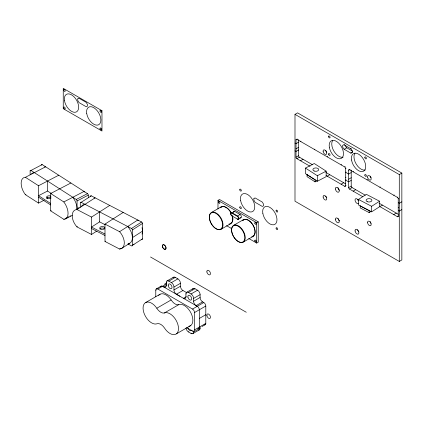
<?xml version="1.0" encoding="UTF-8"?>
<svg xmlns="http://www.w3.org/2000/svg" width="423" height="423" viewBox="0 0 423 423"><rect width="100%" height="100%" fill="white"/><g stroke="black" fill="none" stroke-linecap="round" stroke-linejoin="round"><path stroke-width="0.63" d="M204.15 324.721A2.85 1.644 60 0 0 205.8 323.384L205.8 306.03A2.85 1.644 60 0 0 203.786 302.54L202.606 301.879A3.537 2.041 60 0 1 200.111 297.464L200.111 294.657A3.627 2.094 60 0 0 197.546 290.21L194.982 288.729L188.484 292.483A3.627 2.094 60 0 0 185.919 293.964L185.919 296.872A3.495 2.02 60 0 1 183.45 298.3L186.326 296.634M197.842 328.523A2.855 1.65 60 0 0 199.307 327.132L199.307 309.789A2.855 1.65 60 0 0 197.287 306.294L195.875 305.48A3.537 2.041 60 0 1 193.612 301.213L193.612 298.405A3.627 2.094 60 0 0 191.048 293.964L188.484 292.483M231.91 213.208L237.298 216.317A1.634 0.941 60 0 1 238.45 218.316A1.634 0.941 60 0 1 237.298 218.987L237.509 219.109A1.935 1.116 60 0 0 238.879 218.316A1.935 1.116 60 0 0 237.509 215.947L232.121 212.838A1.935 1.116 60 0 0 230.757 213.631A1.935 1.116 60 0 0 232.121 216L231.91 215.894A1.634 0.941 60 0 1 230.757 213.874A1.634 0.941 60 0 1 231.91 213.208L234.643 211.384L240.031 214.493A1.935 1.116 60 0 1 241.401 216.862A1.935 1.116 60 0 1 240.031 217.649M237.298 216.317L240.031 214.493M371.267 211.22L369.131 212.6L360.185 207.905L360.232 205.901M369.131 212.6L369.221 210.569M80.925 202.443L91.299 195.844L141.61 221.996A1.211 0.735 57.3 0 1 142.509 223.45L142.509 238.852L132.399 245.335A1.211 0.735 57.3 0 1 131.5 245.853L127.92 243.992M96.576 231.222L91.516 234.464L76.917 226.871A12.087 7.334 57.3 0 1 72.201 215.735A12.087 7.334 57.3 0 1 76.917 209.501L95.122 197.832A12.087 7.334 57.3 0 0 94.128 197.996M91.516 234.464L91.516 217.089L109.721 205.419M76.917 226.871L77.425 226.548M99.606 211.902L99.606 221.874L91.516 227.061L104.994 234.062M120.603 248.407L119.593 249.057L104.994 241.47L104.994 224.095L123.193 212.425M104.994 224.095L119.593 231.682L137.792 220.013A12.087 7.334 57.3 0 1 138.295 220.595M104.994 241.47L105.501 241.142M80.291 207.18L80.291 202.85A1.211 0.735 57.3 0 1 81.19 202.326L131.5 228.483L141.61 221.996M132.399 245.335L132.399 229.938L142.509 223.45M132.399 237.636L142.509 231.154M121.507 248.528L129.597 243.341M132.135 245.451L132.764 245.044M133.398 244.637L134.028 244.235M358.44 199.439L366.371 194.358L379.574 201.221L379.574 206.747L371.648 211.833L358.44 204.965L358.44 199.439L371.648 206.302L379.574 201.221M238.403 219.241L240.909 217.792M294.995 114.358L297.559 112.878L401.85 173.092L401.85 259.949L399.286 261.43L294.995 201.221L294.995 114.358L399.286 174.572L401.85 173.092M310.048 166.276L296.861 158.667A1.211 0.698 60 0 1 296.01 157.187L296.01 139.812L297.343 139.045M298.575 142.181L296.01 143.661L294.995 143.08M300.494 141.419L300.975 141.139M296.01 148.817L298.575 147.336M298.575 149.98L296.01 151.46L294.995 150.879M217.977 208.904L217.977 200.38L219.516 199.492L258.236 221.848L258.236 242.178L256.698 243.072L248.729 238.466M296.01 157.187L298.575 155.706L298.575 139.616M296.861 158.667L299.426 157.187L312.613 164.796M314.389 149.441L314.865 149.16M300.494 160.766L303.058 159.286M211.262 212.589L221.092 206.91M344.179 144.915L350.699 148.679A2.073 1.195 60 0 1 351.153 149.028L352.237 150.942A3.009 1.734 60 0 1 352.237 152.55L351.153 153.216A2.073 1.195 60 0 1 350.699 153.036L344.179 149.277A2.073 1.195 60 0 1 343.725 148.928L342.641 147.008A3.009 1.734 60 0 1 342.646 145.406L343.725 144.74A2.073 1.195 60 0 1 344.179 144.915L344.66 144.64M327.212 156.843L327.693 156.563M344.179 149.277L346.749 147.796L352.719 151.244M350.699 148.679L351.18 148.399M350.699 153.036L352.623 151.926M221.107 229.234L230.937 223.561M233.485 225.422L243.315 219.743M341.102 164.859L341.583 164.584M327.212 176.19L329.776 174.71M296.01 139.812A1.211 0.698 60 0 1 296.861 139.32L344.734 166.958L345.216 166.683M326.096 175.545L344.734 186.305A1.211 0.698 60 0 0 345.586 185.813L345.586 168.439L346.067 168.164M217.977 200.38L256.698 222.736L258.236 221.848M362.685 196.669L349.504 189.06A1.211 0.698 60 0 1 348.647 187.579L348.647 170.205L350.091 169.374M346.067 172.013L345.586 172.288L348.647 174.054L351.212 172.573M353.136 171.812L353.617 171.532M345.586 177.443L346.067 177.163M167.011 280.951L173.504 277.197M166.604 285.308L163.965 287.058A3.537 2.041 60 0 0 166.26 285.419L166.26 282.612L166.662 282.379M166.26 282.612A3.627 2.094 60 0 1 168.825 281.131L175.323 277.382L177.882 278.863A3.627 2.094 60 0 1 180.447 283.304L180.447 286.212A3.495 2.02 60 0 0 182.921 290.49L186.654 292.647M156.373 288.883L161.158 286.117M164.404 284.24L166.572 282.987M346.067 179.807L345.586 180.087L348.647 181.853L351.212 180.372M155.78 296.692L155.78 290.189L156.378 289.845M155.78 290.189A2.855 1.65 60 0 1 157.8 289.025L166.641 283.912M348.647 179.209L351.212 177.729M341.102 184.206L343.666 182.725M166.26 285.419L166.667 285.187M168.825 281.131L171.389 282.612L177.882 278.863M243.331 242.067L253.166 236.388M344.734 186.305L346.067 185.533M145.798 302.466L160.158 294.17M179.934 296.274L176.423 294.244A3.495 2.02 60 0 1 173.953 289.961L173.953 287.053L180.447 283.304M348.647 187.579L351.212 186.099L351.212 170.168M173.953 289.961L180.447 286.212M349.504 189.06L352.068 187.579L365.25 195.188M367.027 179.828L367.508 179.553M353.136 191.159L355.701 189.678M176.423 294.244L182.921 290.49M156.801 308.23A8.492 4.902 60 0 0 164.351 312.983A12.066 6.969 60 0 1 176.142 320.401A12.066 6.969 60 0 1 176.127 334.022A12.066 6.969 60 0 1 164.33 327.783A8.492 4.902 60 0 0 157.176 323.711A12.066 6.969 60 0 1 145.533 316.462A12.066 6.969 60 0 1 145.205 302.826A12.066 6.969 60 0 1 156.801 308.23L171.162 299.939A8.492 4.902 60 0 0 178.712 304.692A12.066 6.969 60 0 1 191.175 313.417A12.066 6.969 60 0 1 188.875 326.313M186.67 292.304L193.168 288.549M185.919 293.964L186.326 293.726M191.048 293.964L197.546 290.21M379.849 187.23L380.33 186.955M164.351 312.983L178.712 304.692M193.612 298.405L200.111 294.657M193.612 301.213L200.111 297.464M196.113 305.628L202.606 301.879M157.8 289.025L192.502 309.06L203.786 302.54M393.739 195.252L394.22 194.977M186.538 327.614L192.502 331.056A2.855 1.65 60 0 0 194.517 329.892L194.517 312.555L205.8 306.03M382.413 205.097L379.849 206.577L397.371 216.698L398.709 215.926M348.647 170.205A1.211 0.698 60 0 1 349.504 169.713L397.371 197.351L397.853 197.07M397.371 216.698A1.211 0.698 60 0 0 398.228 216.206L398.228 198.831L398.709 198.551M398.709 202.4L398.228 202.68L399.286 203.289L401.85 201.808M199.307 318.461L205.8 314.707M176.38 333.847L190.741 325.557M398.228 207.836L398.709 207.556M398.709 210.199L398.228 210.48L399.286 211.088L401.85 209.607M185.961 328.063A3.627 2.094 60 0 0 188.484 331.944L188.891 331.706M393.739 214.598L396.303 213.118M192.502 331.056L192.798 330.886M194.517 329.892L205.8 323.384M201.961 326.567L205.213 324.69M188.484 331.944L191.048 333.424L191.455 333.187M191.048 333.424A3.627 2.094 60 0 0 193.612 331.944L200.111 328.19L200.111 327.138M192.862 333.604L199.36 329.855M316.822 180.949L315.066 181.869L307.024 176.655L307.072 174.651M307.024 174.683L315.167 179.844M30.133 174.741L30.133 170.892L42.173 164.589L87.471 193.634A1.211 0.661 62.5 0 1 88.28 195.14L88.28 197.546M44.156 200.185L38.541 203.103L25.396 194.675A12.087 6.604 62.5 0 1 21.15 183.265A12.087 6.604 62.5 0 1 25.396 177.3L45.61 166.794A12.087 6.604 62.5 0 0 44.722 166.905M25.396 177.3L38.541 185.729L58.755 175.222M25.396 194.675L25.956 194.379M51.384 193.501L47.524 191.027L38.541 195.696L50.675 203.479M64.381 219.019L63.82 219.31L50.675 210.881L50.675 193.507L70.89 183M46.964 198.725L47.524 198.429L47.524 197.113M50.675 193.507L63.82 201.94L84.034 191.429A12.087 6.604 62.5 0 1 84.484 192.042M50.675 210.881L51.236 210.591M30.133 170.892A1.211 0.661 62.5 0 1 30.942 170.427L76.24 199.471L87.471 193.634M77.049 209.158L77.049 200.978L88.28 195.14M77.049 208.676L79.159 207.582M65.507 218.432L66.067 218.141M66.628 217.85L67.749 217.269M68.314 216.973L68.875 216.682M69.996 216.1L70.556 215.809M65.544 218.892L72.285 215.386M305.459 168.09L314.263 163.516L326.154 171.141L326.154 176.666L317.35 181.245L305.459 173.62L305.459 168.09L317.35 175.714L317.35 181.245M317.35 175.714L326.154 171.141M76.917 209.501L91.516 217.089M99.606 221.874L104.883 224.613M91.516 228.542L104.994 235.542M360.185 205.927L369.131 210.628M163.759 286.953L162.585 286.255A2.85 1.644 60 0 0 160.708 286.641M325.874 172.452L345.707 183.905M379.071 203.167L398.35 214.297M231.91 215.894L237.509 219.109M226.517 225.644L231.645 228.605M150.53 256.988L246.271 312.264M162.585 286.26L197.287 306.294M38.541 197.181L50.675 204.959M193.612 331.066L193.612 331.944M399.286 174.572L399.286 261.43M371.648 206.302L371.648 211.833M315.066 179.891L315.066 181.869M256.698 222.736L256.698 243.072M47.524 181.06L47.524 191.027M38.541 185.729L38.541 203.103M233.279 212.119A1.935 1.116 60 0 1 234.643 211.384M242.797 220.695A9.369 5.409 60 0 1 252.875 224.798A9.369 5.409 60 0 1 252.505 236.335M242.405 220.584A9.671 5.584 60 0 1 253.166 225.427A9.671 5.584 60 0 1 251.59 236.885M232.327 215.64A9.369 5.409 60 0 1 230.276 223.503M220.843 207.55A9.369 5.409 60 0 1 231 212.558M232.486 216.423A9.671 5.584 60 0 1 228.917 224.063M220.177 207.751A9.671 5.584 60 0 1 230.937 212.6M200.111 328.19A3.627 2.094 60 0 1 198.641 330.019M173.002 277.737A3.627 2.094 60 0 1 175.323 277.382M171.389 282.612A3.627 2.094 60 0 1 173.953 287.053M192.518 289.454A3.627 2.094 60 0 1 194.982 288.729M191.524 330.151A2.707 1.565 60 0 1 189.716 330.442A2.707 1.565 60 0 1 187.971 327.999M192.502 309.06A2.855 1.65 60 0 1 194.517 312.555M158.625 295.481A12.066 6.969 60 0 1 171.162 299.939M142.022 227.68A12.087 7.334 57.3 0 1 142.022 234.115M127.683 226.495A12.087 7.334 57.3 0 1 128.185 243.812M119.593 231.682A12.087 7.334 57.3 0 1 124.309 242.823A12.087 7.334 57.3 0 1 119.593 249.057M81.56 206.149A12.087 7.334 57.3 0 1 85.007 204.314M131.5 228.483A1.211 0.735 57.3 0 1 132.399 229.938M142.509 238.852A1.211 0.735 57.3 0 1 141.61 239.37M90.406 196.367A1.211 0.735 57.3 0 1 91.299 195.844M99.844 229.076A2.538 1.465 0 0 1 102.17 227.986A2.538 1.465 0 0 1 104.677 228.933M72.804 197.266A12.087 6.604 62.5 0 1 77.034 209.306M63.82 201.94A12.087 6.604 62.5 0 1 68.066 213.345A12.087 6.604 62.5 0 1 63.82 219.31M31.577 173.89A12.087 6.604 62.5 0 1 34.379 172.632M76.24 199.471A1.211 0.661 62.5 0 1 77.049 200.978M41.364 165.055A1.211 0.661 62.5 0 1 42.173 164.589M50.961 198.25A2.538 1.465 0 0 1 47.318 198.297A2.538 1.465 0 0 1 47.344 196.193A2.538 1.465 0 0 1 50.987 196.272M46.726 198.218A2.538 1.465 0 0 1 50.987 197.753M371.108 177.708A2.538 1.465 60 0 1 370.262 176.142M326.82 152.227A2.538 1.465 60 0 1 325.81 150.477M346.749 147.796A2.073 1.195 60 0 1 346.289 147.447L345.205 145.528A3.009 1.734 60 0 1 345.157 145.295M343.064 157.213A10.115 5.843 60 0 1 334.059 151.381A10.115 5.843 60 0 1 332.748 140.314M365.292 170.041A10.115 5.843 60 0 1 356.282 164.214A10.115 5.843 60 0 1 354.971 153.147M344.734 166.958A1.211 0.698 60 0 1 345.586 168.439M397.371 197.351A1.211 0.698 60 0 1 398.228 198.831M371.108 223.312A2.538 1.465 60 0 1 370.204 221.52M326.82 197.827A2.538 1.465 60 0 1 325.81 196.082M339.526 190.271A2.707 1.565 60 0 1 337.993 187.611M358.461 203.378A2.707 1.565 60 0 1 355.664 201.988A2.707 1.565 60 0 1 355.664 198.757A2.707 1.565 60 0 1 358.461 200.592M358.487 200.893A2.707 1.565 60 0 1 357.752 199.434M358.831 231.894A2.707 1.565 60 0 1 357.694 229.789M339.526 220.869A2.707 1.565 60 0 1 338.035 218.437M299.426 157.187A1.211 0.698 60 0 1 298.575 155.706M352.068 187.579A1.211 0.698 60 0 1 351.212 186.099M77.885 98.755L77.816 98.913A3.009 1.734 60 0 0 77.816 100.521L78.9 102.44A2.073 1.195 60 0 0 79.355 102.784L85.874 106.548A2.073 1.195 60 0 0 86.329 106.723L87.413 106.057A3.009 1.734 60 0 0 87.408 104.455L86.329 102.535A2.073 1.195 60 0 0 85.874 102.186L79.355 98.427A2.073 1.195 60 0 0 78.9 98.247L77.885 98.755M253.98 198.45L253.911 198.609A3.009 1.734 60 0 0 253.911 200.211L254.995 202.131A2.073 1.195 60 0 0 255.45 202.48L261.969 206.239A2.073 1.195 60 0 0 262.424 206.419L263.508 205.752A3.009 1.734 60 0 0 263.503 204.145L262.424 202.226A2.073 1.195 60 0 0 261.969 201.882L255.45 198.117A2.073 1.195 60 0 0 254.995 197.943L253.98 198.45M101.975 110.704L63.249 88.349L63.249 108.679L101.975 131.035L101.975 110.704M254.794 240.756A1.026 0.592 60 0 0 255.989 241.903A1.026 0.592 60 0 0 255.73 240.327A1.026 0.592 60 0 0 254.794 240.756M218.464 202.215A1.026 0.592 60 0 0 219.659 203.357A1.026 0.592 60 0 0 219.4 201.787A1.026 0.592 60 0 0 218.464 202.215M254.794 223.191A1.026 0.592 60 0 0 255.989 224.333A1.026 0.592 60 0 0 255.73 222.757A1.026 0.592 60 0 0 254.794 223.191M231.719 231.503A9.671 5.584 60 0 0 242.971 242.257A9.671 5.584 60 0 0 240.539 227.468A9.671 5.584 60 0 0 231.719 231.503M231.714 231.693A9.369 5.409 60 0 0 242.617 242.115A9.369 5.409 60 0 0 240.259 227.786A9.369 5.409 60 0 0 231.714 231.693M209.491 218.67A9.671 5.584 60 0 0 220.748 229.425A9.671 5.584 60 0 0 218.316 214.635A9.671 5.584 60 0 0 209.491 218.67M209.485 218.865A9.369 5.409 60 0 0 220.394 229.282A9.369 5.409 60 0 0 218.035 214.958A9.369 5.409 60 0 0 209.485 218.865M187.918 297.168A2.707 1.565 60 0 0 191.122 300.013A2.707 1.565 60 0 0 190.26 295.814A2.707 1.565 60 0 0 187.918 297.168M168.227 285.641A2.707 1.565 60 0 0 171.357 288.708A2.707 1.565 60 0 0 170.733 284.584A2.707 1.565 60 0 0 168.227 285.641M162.443 246.493A2.538 1.465 60 0 0 165.382 249.364A2.538 1.465 60 0 0 164.796 245.499A2.538 1.465 60 0 0 162.443 246.493M206.895 315.584A2.538 1.465 60 0 0 209.834 318.456A2.538 1.465 60 0 0 209.248 314.59A2.538 1.465 60 0 0 206.895 315.584M162.443 246.292A2.538 1.465 60 0 0 165.382 249.163A2.538 1.465 60 0 0 164.796 245.298A2.538 1.465 60 0 0 162.443 246.292M206.895 271.957A2.538 1.465 60 0 0 209.834 274.828A2.538 1.465 60 0 0 209.248 270.963A2.538 1.465 60 0 0 206.895 271.957M64.497 100.69A10.115 5.843 60 0 0 76.251 112A10.115 5.843 60 0 0 73.766 96.55A10.115 5.843 60 0 0 64.497 100.69M86.72 113.523A10.115 5.843 60 0 0 98.48 124.833A10.115 5.843 60 0 0 95.989 109.383A10.115 5.843 60 0 0 86.72 113.523M63.688 90.21A1.116 0.645 60 0 0 65.005 91.384A1.116 0.645 60 0 0 64.656 89.66A1.116 0.645 60 0 0 63.688 90.21M100.008 111.122A1.116 0.645 60 0 0 101.298 112.381A1.116 0.645 60 0 0 101.034 110.678A1.116 0.645 60 0 0 100.008 111.122M100.018 128.756A1.116 0.645 60 0 0 101.335 129.93A1.116 0.645 60 0 0 100.986 128.206A1.116 0.645 60 0 0 100.018 128.756M63.677 107.717A1.116 0.645 60 0 0 64.968 108.975A1.116 0.645 60 0 0 64.703 107.273A1.116 0.645 60 0 0 63.677 107.717M239.772 207.413A1.116 0.645 60 0 0 241.062 208.666A1.116 0.645 60 0 0 240.798 206.969A1.116 0.645 60 0 0 239.772 207.413M276.113 228.452A1.116 0.645 60 0 0 277.43 229.626A1.116 0.645 60 0 0 277.081 227.902A1.116 0.645 60 0 0 276.113 228.452M276.103 210.818A1.116 0.645 60 0 0 277.393 212.071A1.116 0.645 60 0 0 277.128 210.374A1.116 0.645 60 0 0 276.103 210.818M239.783 189.906A1.116 0.645 60 0 0 241.099 191.08A1.116 0.645 60 0 0 240.75 189.356A1.116 0.645 60 0 0 239.783 189.906M262.815 213.218A10.115 5.843 60 0 0 274.575 224.528A10.115 5.843 60 0 0 272.084 209.073A10.115 5.843 60 0 0 262.815 213.218M240.592 200.386A10.115 5.843 60 0 0 252.346 211.696A10.115 5.843 60 0 0 249.861 196.24A10.115 5.843 60 0 0 240.592 200.386M100.923 229.197A2.538 1.465 0 0 0 104.835 228.045A2.538 1.465 0 0 0 101.145 226.665A2.538 1.465 0 0 0 100.923 229.197M314.167 171.003A2.908 1.681 0 0 0 318.709 169.739A2.908 1.681 0 0 0 314.543 168.1A2.908 1.681 0 0 0 314.167 171.003M367.37 201.718A2.908 1.681 0 0 0 371.912 200.454A2.908 1.681 0 0 0 367.746 198.815A2.908 1.681 0 0 0 367.37 201.718M367.592 177.126A2.538 1.465 60 0 0 370.5 180.087A2.538 1.465 60 0 0 370.009 176.259A2.538 1.465 60 0 0 367.592 177.126M323.14 151.466A2.538 1.465 60 0 0 326.048 154.421A2.538 1.465 60 0 0 325.557 150.593A2.538 1.465 60 0 0 323.14 151.466M329.321 147.183A10.115 5.843 60 0 0 341.075 158.493A10.115 5.843 60 0 0 338.59 143.037A10.115 5.843 60 0 0 329.321 147.183M351.55 160.016A10.115 5.843 60 0 0 363.304 171.326A10.115 5.843 60 0 0 360.819 155.87A10.115 5.843 60 0 0 351.55 160.016M328.512 136.692A1.116 0.645 60 0 0 329.824 137.877A1.116 0.645 60 0 0 329.491 136.158A1.116 0.645 60 0 0 328.512 136.692M364.827 157.594A1.116 0.645 60 0 0 366.112 158.874A1.116 0.645 60 0 0 365.874 157.187A1.116 0.645 60 0 0 364.827 157.594M364.843 175.238A1.116 0.645 60 0 0 366.154 176.423A1.116 0.645 60 0 0 365.821 174.704A1.116 0.645 60 0 0 364.843 175.238M328.497 154.189A1.116 0.645 60 0 0 329.781 155.468A1.116 0.645 60 0 0 329.549 153.782A1.116 0.645 60 0 0 328.497 154.189M367.592 222.731A2.538 1.465 60 0 0 370.5 225.692A2.538 1.465 60 0 0 370.009 221.864A2.538 1.465 60 0 0 367.592 222.731M323.14 197.065A2.538 1.465 60 0 0 326.048 200.026A2.538 1.465 60 0 0 325.557 196.198A2.538 1.465 60 0 0 323.14 197.065M335.418 189.033A2.707 1.565 60 0 0 338.516 192.19A2.707 1.565 60 0 0 337.993 188.103A2.707 1.565 60 0 0 335.418 189.033M355.082 230.984A2.707 1.565 60 0 0 358.181 234.141A2.707 1.565 60 0 0 357.657 230.054A2.707 1.565 60 0 0 355.082 230.984M335.418 219.632A2.707 1.565 60 0 0 338.516 222.789A2.707 1.565 60 0 0 337.993 218.702A2.707 1.565 60 0 0 335.418 219.632"/></g></svg>
